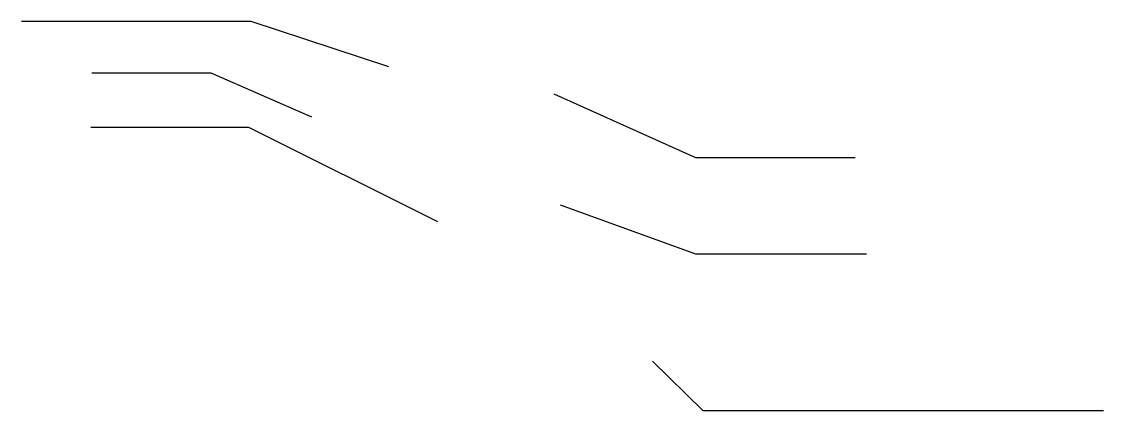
# Model space of a CAD drawing. Header units: metres. Extents: x -2813 to 2825, y 646 to 1164.
# Drawn here: x -2813.4 to -2557.3, y 691.2 to 783.2 of the extents above.
import ezdxf

# ---------------------------------------------------------------- set-up
doc = ezdxf.new("R2010")
doc.units = ezdxf.units.M
doc.layers.add('DIM', color=4, linetype='Continuous')

msp = doc.modelspace()

# ---------------------------------------------------------------- linework, layer by layer
at = {"layer": 'DIM'}
for points in [[(-2726.44, 772.45), (-2759.05, 783.16), (-2813.42, 783.16)], [(-2744.71, 760.57), (-2768.56, 770.95), (-2796.76, 770.95)], [(-2687.42, 766.07), (-2653.84, 751.03), (-2616.07, 751.03)], [(-2714.89, 735.83), (-2759.6, 758.08), (-2797.06, 758.08)], [(-2685.89, 739.79), (-2653.84, 728.2), (-2613.36, 728.2)], [(-2664.03, 702.8), (-2652.09, 691.19), (-2557.26, 691.19)]]:
    msp.add_lwpolyline(points, dxfattribs=at)

doc.saveas('drawing.dxf')
